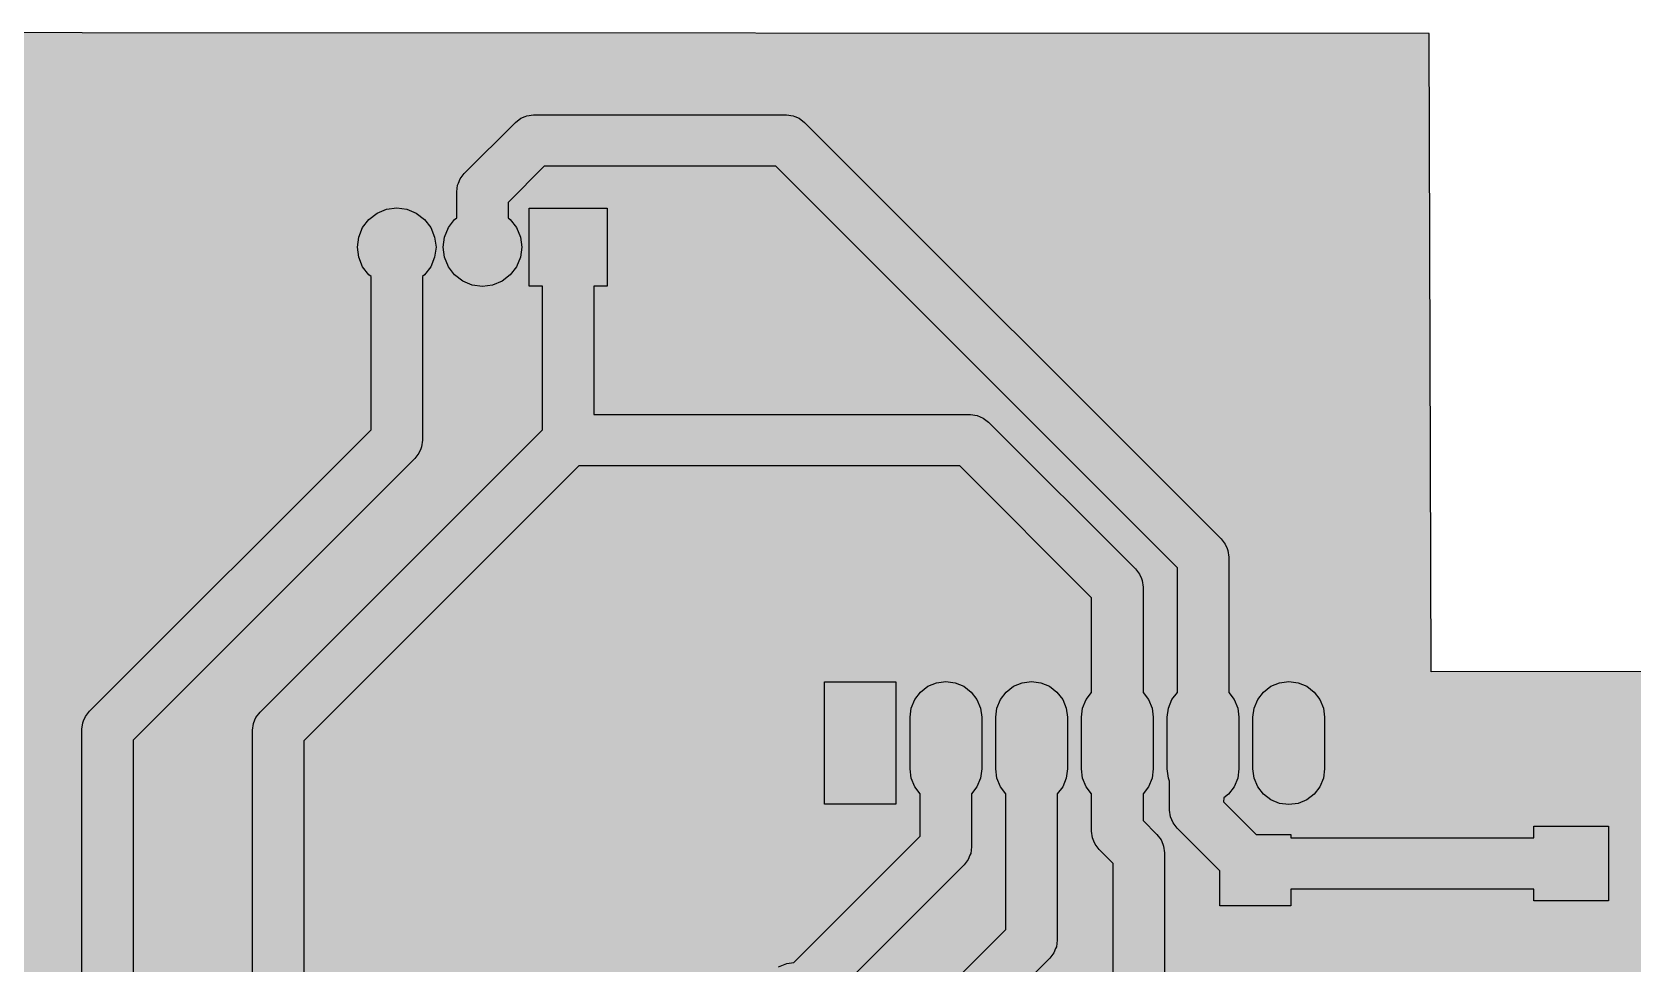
# Model space of a CAD drawing. Header units: inches. Extents: x 0 to 111, y 0 to 67.
# Drawn here: x 38.53 to 85.97, y 39.68 to 67.3 of the extents above; entities that cross this region are included whole.
import ezdxf

# ---------------------------------------------------------------- set-up
doc = ezdxf.new("R2010")
doc.units = ezdxf.units.IN
doc.layers.add('ProtoPCB.GBL', color=7, linetype='Continuous')

msp = doc.modelspace()

# ---------------------------------------------------------------- hatches: boundary and pattern name
at = {"layer": 'ProtoPCB.GBL'}
for color, points in [(11, [(0, 67.2084), (0, 0.0254), (81.1911, 0), (81.28, 0.0889), (81.28, 24.2926), (81.28, 24.2926), (81.28, 24.3332), (81.2698, 24.3434), (81.2546, 24.3586), (81.3054, 24.4094), (81.3283, 24.4094), (81.3435, 24.4094), (81.3435, 24.4094), (81.3613, 24.4094), (81.3765, 24.4094), (81.3765, 24.4094), (111.252, 24.4094), (111.252, 48.2346), (111.1377, 48.3591), (79.9846, 48.3362), (79.9338, 67.2592), (0.0914, 67.2998)]), (7, [(53.3908, 64.8437), (60.8838, 64.8437), (61.0819, 64.8183), (61.1353, 64.7954), (61.2648, 64.7421), (61.4223, 64.6201), (73.7667, 52.2757), (73.8886, 52.1183), (73.9419, 51.9887), (73.9648, 51.9354), (73.9902, 51.7398), (73.9902, 47.7291), (74.1502, 47.5209), (74.2569, 47.2643), (74.2925, 46.99), (74.2925, 45.466), (74.2569, 45.1891), (74.1502, 44.9326), (73.98, 44.7142), (73.8429, 44.6075), (73.8353, 44.4805), (74.8005, 43.5153), (75.8317, 43.5153), (75.8317, 43.4188), (83.0351, 43.4188), (83.0351, 43.7617), (85.2424, 43.7617), (85.2424, 41.5544), (83.0351, 41.5544), (83.0351, 41.8973), (75.8317, 41.8973), (75.8317, 41.4071), (73.726, 41.4071), (73.726, 42.4409), (72.4637, 43.7032), (72.3417, 43.8607), (72.3036, 43.9522), (72.2655, 44.0436), (72.2401, 44.2392), (72.2401, 45.0977), (72.202, 45.1891), (72.1665, 45.466), (72.1665, 46.99), (72.202, 47.2643), (72.3087, 47.5209), (72.4687, 47.7291), (72.4687, 51.4223), (60.5688, 63.3222), (53.7083, 63.3222), (52.6364, 62.2503), (52.6364, 61.7931), (52.6974, 61.7474), (52.8828, 61.5061), (52.9996, 61.2242), (53.0403, 60.9219), (52.9996, 60.6222), (52.8828, 60.3402), (52.6974, 60.0989), (52.4561, 59.9161), (52.1767, 59.7992), (51.8744, 59.7586), (51.5747, 59.7992), (51.2928, 59.9161), (51.0515, 60.0989), (50.866, 60.3402), (50.7517, 60.6222), (50.7111, 60.9219), (50.7517, 61.2242), (50.866, 61.5061), (51.0515, 61.7474), (51.115, 61.7931), (51.115, 62.5653), (51.1404, 62.7634), (51.1632, 62.8167), (51.2166, 62.9463), (51.3385, 63.1038), (52.8549, 64.6201), (53.0123, 64.7421), (53.1419, 64.7954), (53.1952, 64.8183)]), (7, [(49.3344, 62.0878), (49.6367, 62.0471), (49.9161, 61.9303), (50.1574, 61.7474), (50.3428, 61.5061), (50.4596, 61.2242), (50.5003, 60.9219), (50.4596, 60.6222), (50.3428, 60.3402), (50.1574, 60.0989), (50.0964, 60.0532), (50.0964, 55.1993), (50.071, 55.0037), (50.0482, 54.9504), (49.9948, 54.8208), (49.8729, 54.6633), (41.529, 46.3169), (41.529, 37.5488), (41.6306, 37.4167), (41.7322, 37.1704), (41.7678, 36.9062), (41.7678, 36.3982), (41.7322, 36.1315), (41.6306, 35.8851), (41.529, 35.753), (41.529, 27.338), (41.6306, 27.2059), (41.7322, 26.9596), (41.7678, 26.6954), (41.7678, 26.1874), (41.7322, 25.9207), (41.6306, 25.6743), (41.5036, 25.5092), (41.5036, 24.257), (41.4782, 24.0589), (41.4553, 24.0055), (41.402, 23.876), (41.2801, 23.7185), (38.2524, 20.6883), (38.2524, 9.5098), (42.6339, 5.1283), (69.154, 5.1283), (73.9165, 9.8908), (73.9165, 20.5664), (73.853, 20.6121), (73.6702, 20.8534), (73.5533, 21.1353), (73.5127, 21.4376), (73.5533, 21.7373), (73.6702, 22.0193), (73.853, 22.2606), (74.0943, 22.4434), (74.3763, 22.5603), (74.676, 22.6009), (74.9783, 22.5603), (75.2602, 22.4434), (75.5015, 22.2606), (75.6844, 22.0193), (75.8012, 21.7373), (75.8419, 21.4376), (75.8012, 21.1353), (75.6844, 20.8534), (75.5015, 20.6121), (75.438, 20.5664), (75.438, 9.5758), (75.4126, 9.3777), (75.3897, 9.3243), (75.3364, 9.1948), (75.2145, 9.0373), (70.0075, 3.8303), (69.85, 3.7084), (69.7205, 3.6551), (69.6671, 3.6322), (69.469, 3.6068), (42.3164, 3.6068), (42.1208, 3.6322), (42.0675, 3.6551), (41.9379, 3.7084), (41.7805, 3.8303), (36.9545, 8.6563), (36.8325, 8.8138), (36.7792, 8.9433), (36.7563, 8.9967), (36.7309, 9.1948), (36.7309, 21.0058), (36.7563, 21.2014), (36.7944, 21.2928), (36.8325, 21.3843), (36.9545, 21.5417), (39.9821, 24.572), (39.9821, 25.5092), (39.8551, 25.6743), (39.7535, 25.9207), (39.718, 26.1874), (39.718, 26.6954), (39.7535, 26.9596), (39.8551, 27.2059), (40.0075, 27.4041), (40.0075, 35.687), (39.8551, 35.8851), (39.7535, 36.1315), (39.718, 36.3982), (39.718, 36.9062), (39.7535, 37.1704), (39.8551, 37.4167), (40.0075, 37.6149), (40.0075, 46.6344), (40.0329, 46.83), (40.0558, 46.8833), (40.1091, 47.0129), (40.2311, 47.1703), (48.575, 55.5142), (48.575, 60.0532), (48.5115, 60.0989), (48.326, 60.3402), (48.2117, 60.6222), (48.1711, 60.9219), (48.2117, 61.2242), (48.326, 61.5061), (48.5115, 61.7474), (48.7528, 61.9303), (49.0347, 62.0471)]), (7, [(53.2613, 62.0776), (55.5701, 62.0776), (55.5701, 59.7687), (55.1764, 59.7687), (55.1764, 55.9613), (66.3397, 55.9613), (66.5353, 55.9359), (66.6267, 55.8978), (66.7182, 55.8597), (66.8757, 55.7378), (71.2267, 51.3867), (71.3486, 51.2293), (71.4019, 51.0997), (71.4248, 51.0464), (71.4502, 50.8508), (71.4502, 47.7291), (71.6102, 47.5209), (71.7169, 47.2643), (71.7525, 46.99), (71.7525, 45.466), (71.7169, 45.1891), (71.6102, 44.9326), (71.4502, 44.7243), (71.4502, 43.9268), (71.8617, 43.5127), (71.9836, 43.3553), (72.0369, 43.2257), (72.0598, 43.1724), (72.0852, 42.9768), (72.0852, 39.3852), (72.2122, 39.2201), (72.3138, 38.9738), (72.3494, 38.7096), (72.3138, 38.4429), (72.2122, 38.1965), (72.0852, 38.0314), (72.0852, 35.2552), (72.0852, 32.7), (73.3349, 31.4477), (73.4568, 31.2903), (73.5101, 31.1607), (73.533, 31.1074), (73.5584, 30.9118), (73.5584, 29.276), (73.6321, 29.1821), (73.726, 28.9509), (73.7591, 28.702), (73.726, 28.4505), (73.6321, 28.2194), (73.4771, 28.0213), (73.279, 27.8663), (73.0479, 27.7724), (72.7964, 27.7393), (72.5475, 27.7724), (72.3163, 27.8663), (72.1182, 28.0213), (71.9633, 28.2194), (71.8693, 28.4505), (71.8363, 28.702), (71.8693, 28.9509), (71.9633, 29.1821), (72.0369, 29.276), (72.0369, 30.5943), (70.7873, 31.8465), (70.6653, 32.004), (70.612, 32.1335), (70.5891, 32.1869), (70.5637, 32.385), (70.5637, 33.2511), (70.4469, 33.2994), (67.818, 30.6705), (67.818, 22.3063), (67.8815, 22.2606), (68.0644, 22.0193), (68.1812, 21.7373), (68.2219, 21.4376), (68.1812, 21.1353), (68.0644, 20.8534), (67.8815, 20.6121), (67.6402, 20.4292), (67.3583, 20.3124), (67.056, 20.2717), (66.7563, 20.3124), (66.4743, 20.4292), (66.233, 20.6121), (66.0502, 20.8534), (65.9333, 21.1353), (65.8927, 21.4376), (65.9333, 21.7373), (66.0502, 22.0193), (66.233, 22.2606), (66.2965, 22.3063), (66.2965, 30.988), (66.3219, 31.1836), (66.3448, 31.2369), (66.3981, 31.3665), (66.5201, 31.5239), (70.5637, 35.5702), (70.5637, 38.0314), (70.4367, 38.1965), (70.3351, 38.4429), (70.2996, 38.7096), (70.3351, 38.9738), (70.4367, 39.2201), (70.5637, 39.3852), (70.5637, 42.6593), (70.1523, 43.0733), (70.0303, 43.2308), (69.9922, 43.3222), (69.9541, 43.4137), (69.9287, 43.6118), (69.9287, 44.7243), (69.7687, 44.9326), (69.662, 45.1891), (69.6265, 45.466), (69.6265, 46.99), (69.662, 47.2643), (69.7687, 47.5209), (69.9287, 47.7291), (69.9287, 50.5333), (66.0248, 54.4398), (54.7294, 54.4398), (46.5836, 46.2915), (46.5836, 37.5818), (46.7106, 37.4167), (46.8122, 37.1704), (46.8478, 36.9062), (46.8478, 36.3982), (46.8122, 36.1315), (46.7106, 35.8851), (46.609, 35.753), (46.609, 27.338), (46.7106, 27.2059), (46.8122, 26.9596), (46.8478, 26.6954), (46.8478, 26.1874), (46.8122, 25.9207), (46.7106, 25.6743), (46.548, 25.461), (46.3347, 25.2984), (46.0883, 25.1968), (45.8216, 25.1612), (45.5574, 25.1968), (45.3111, 25.2984), (45.0977, 25.461), (44.9351, 25.6743), (44.8335, 25.9207), (44.798, 26.1874), (44.798, 26.6954), (44.8335, 26.9596), (44.9351, 27.2059), (45.0875, 27.4041), (45.0875, 35.687), (44.9351, 35.8851), (44.8335, 36.1315), (44.798, 36.3982), (44.798, 36.9062), (44.8335, 37.1704), (44.9351, 37.4167), (45.0621, 37.5818), (45.0621, 46.609), (45.0875, 46.8046), (45.1333, 46.9113), (45.1637, 46.9875), (45.2857, 47.1449), (53.655, 55.5142), (53.655, 59.7687), (53.2613, 59.7687)]), (7, [(65.6082, 48.0517), (65.8851, 48.0162), (66.1416, 47.9095), (66.36, 47.7393), (66.5302, 47.5209), (66.6369, 47.2643), (66.6725, 46.99), (66.6725, 45.466), (66.6369, 45.1891), (66.5302, 44.9326), (66.3702, 44.7243), (66.3702, 43.1546), (66.3448, 42.9565), (66.3219, 42.9031), (66.2686, 42.7736), (66.1467, 42.6161), (62.1817, 38.6512), (62.1538, 38.4429), (62.0522, 38.1965), (61.9252, 38.0314), (61.9252, 32.6644), (62.0014, 32.5653), (62.103, 32.319), (62.1386, 32.0548), (62.103, 31.7881), (62.0014, 31.5417), (61.8388, 31.3284), (61.6255, 31.1658), (61.3791, 31.0642), (61.1124, 31.0286), (60.8482, 31.0642), (60.6019, 31.1658), (60.3885, 31.3284), (60.2259, 31.5417), (60.1243, 31.7881), (60.0888, 32.0548), (60.1243, 32.319), (60.2259, 32.5653), (60.3885, 32.7787), (60.4037, 32.7889), (60.4037, 38.0314), (60.2767, 38.1965), (60.1751, 38.4429), (60.1396, 38.7096), (60.1751, 38.9738), (60.2767, 39.2201), (60.4393, 39.4335), (60.6527, 39.5961), (60.899, 39.6977), (61.1073, 39.7256), (64.8487, 43.4696), (64.8487, 44.7243), (64.6887, 44.9326), (64.582, 45.1891), (64.5465, 45.466), (64.5465, 46.99), (64.582, 47.2643), (64.6887, 47.5209), (64.8589, 47.7393), (65.0773, 47.9095), (65.3339, 48.0162)]), (7, [(62.0166, 48.0416), (64.1223, 48.0416), (64.1223, 44.4119), (62.0166, 44.4119)]), (7, [(68.1482, 48.0517), (68.4251, 48.0162), (68.6816, 47.9095), (68.9, 47.7393), (69.0702, 47.5209), (69.1769, 47.2643), (69.2125, 46.99), (69.2125, 45.466), (69.1769, 45.1891), (69.0702, 44.9326), (68.9102, 44.7243), (68.9102, 40.386), (68.8848, 40.1879), (68.8619, 40.1345), (68.8086, 40.005), (68.6867, 39.8475), (64.643, 35.8013), (64.643, 20.3048), (67.6453, 17.2999), (67.7672, 17.1425), (67.8205, 17.0129), (67.8434, 16.9596), (67.8688, 16.764), (67.8688, 12.8346), (67.9323, 12.7864), (68.1152, 12.5451), (68.232, 12.2657), (68.2727, 11.9634), (68.232, 11.6611), (68.1152, 11.3817), (67.9323, 11.1404), (67.691, 10.955), (67.4091, 10.8382), (67.1068, 10.8001), (66.8071, 10.8382), (66.5251, 10.955), (66.2838, 11.1404), (66.101, 11.3817), (65.9841, 11.6611), (65.9435, 11.9634), (65.9841, 12.2657), (66.101, 12.5451), (66.2838, 12.7864), (66.3473, 12.8346), (66.3473, 16.4465), (63.3451, 19.4513), (63.2231, 19.6088), (63.1927, 19.685), (63.1469, 19.7917), (63.1215, 19.9898), (63.1215, 36.1188), (63.1469, 36.3144), (63.1698, 36.3677), (63.2231, 36.4973), (63.3451, 36.6547), (67.3887, 40.701), (67.3887, 44.7243), (67.2287, 44.9326), (67.122, 45.1891), (67.0865, 45.466), (67.0865, 46.99), (67.122, 47.2643), (67.2287, 47.5209), (67.3989, 47.7393), (67.6173, 47.9095), (67.8739, 48.0162)]), (7, [(75.7682, 48.0517), (76.0451, 48.0162), (76.3016, 47.9095), (76.52, 47.7393), (76.6902, 47.5209), (76.7969, 47.2643), (76.8325, 46.99), (76.8325, 45.466), (76.7969, 45.1891), (76.6902, 44.9326), (76.52, 44.7142), (76.3016, 44.544), (76.0451, 44.4373), (75.7682, 44.4017), (75.4939, 44.4373), (75.2373, 44.544), (75.0189, 44.7142), (74.8487, 44.9326), (74.742, 45.1891), (74.7065, 45.466), (74.7065, 46.99), (74.742, 47.2643), (74.8487, 47.5209), (75.0189, 47.7393), (75.2373, 47.9095), (75.4939, 48.0162)])]:
    msp.add_hatch(color=color, dxfattribs=at).paths.add_polyline_path(points)

# ---------------------------------------------------------------- linework, layer by layer
at = {"layer": 'ProtoPCB.GBL', "color": 11}
msp.add_lwpolyline([(0, 67.2084), (0, 0.0254), (81.1911, 0), (81.28, 0.0889), (81.28, 24.2926), (81.28, 24.2926), (81.28, 24.3332), (81.2698, 24.3434), (81.2546, 24.3586), (81.3054, 24.4094), (81.3283, 24.4094), (81.3435, 24.4094), (81.3435, 24.4094), (81.3613, 24.4094), (81.3765, 24.4094), (81.3765, 24.4094), (111.252, 24.4094), (111.252, 48.2346), (111.1377, 48.3591), (79.9846, 48.3362), (79.9338, 67.2592), (0.0914, 67.2998), (0, 67.2084)], dxfattribs=at)
at = {"layer": 'ProtoPCB.GBL', "color": 7}
for points in [[(53.3908, 64.8437), (60.8838, 64.8437), (61.0819, 64.8183), (61.1353, 64.7954), (61.2648, 64.7421), (61.4223, 64.6201), (73.7667, 52.2757), (73.8886, 52.1183), (73.9419, 51.9887), (73.9648, 51.9354), (73.9902, 51.7398), (73.9902, 47.7291), (74.1502, 47.5209), (74.2569, 47.2643), (74.2925, 46.99), (74.2925, 45.466), (74.2569, 45.1891), (74.1502, 44.9326), (73.98, 44.7142), (73.8429, 44.6075), (73.8353, 44.4805), (74.8005, 43.5153), (75.8317, 43.5153), (75.8317, 43.4188), (83.0351, 43.4188), (83.0351, 43.7617), (85.2424, 43.7617), (85.2424, 41.5544), (83.0351, 41.5544), (83.0351, 41.8973), (75.8317, 41.8973), (75.8317, 41.4071), (73.726, 41.4071), (73.726, 42.4409), (72.4637, 43.7032), (72.3417, 43.8607), (72.3036, 43.9522), (72.2655, 44.0436), (72.2401, 44.2392), (72.2401, 45.0977), (72.202, 45.1891), (72.1665, 45.466), (72.1665, 46.99), (72.202, 47.2643), (72.3087, 47.5209), (72.4687, 47.7291), (72.4687, 51.4223), (60.5688, 63.3222), (53.7083, 63.3222), (52.6364, 62.2503), (52.6364, 61.7931), (52.6974, 61.7474), (52.8828, 61.5061), (52.9996, 61.2242), (53.0403, 60.9219), (52.9996, 60.6222), (52.8828, 60.3402), (52.6974, 60.0989), (52.4561, 59.9161), (52.1767, 59.7992), (51.8744, 59.7586), (51.5747, 59.7992), (51.2928, 59.9161), (51.0515, 60.0989), (50.866, 60.3402), (50.7517, 60.6222), (50.7111, 60.9219), (50.7517, 61.2242), (50.866, 61.5061), (51.0515, 61.7474), (51.115, 61.7931), (51.115, 62.5653), (51.1404, 62.7634), (51.1632, 62.8167), (51.2166, 62.9463), (51.3385, 63.1038), (52.8549, 64.6201), (53.0123, 64.7421), (53.1419, 64.7954), (53.1952, 64.8183), (53.3908, 64.8437)], [(40.0075, 37.6149), (40.0075, 46.6344), (40.0329, 46.83), (40.0558, 46.8833), (40.1091, 47.0129), (40.2311, 47.1703), (48.575, 55.5142), (48.575, 60.0532), (48.5115, 60.0989), (48.326, 60.3402), (48.2117, 60.6222), (48.1711, 60.9219), (48.2117, 61.2242), (48.326, 61.5061), (48.5115, 61.7474), (48.7528, 61.9303), (49.0347, 62.0471), (49.3344, 62.0878)], [(49.3344, 62.0878), (49.6367, 62.0471), (49.9161, 61.9303), (50.1574, 61.7474), (50.3428, 61.5061), (50.4596, 61.2242), (50.5003, 60.9219), (50.4596, 60.6222), (50.3428, 60.3402), (50.1574, 60.0989), (50.0964, 60.0532), (50.0964, 55.1993), (50.071, 55.0037), (50.0482, 54.9504), (49.9948, 54.8208), (49.8729, 54.6633), (41.529, 46.3169), (41.529, 37.5488)], [(45.0621, 37.5818), (45.0621, 46.609), (45.0875, 46.8046), (45.1333, 46.9113), (45.1637, 46.9875), (45.2857, 47.1449), (53.655, 55.5142), (53.655, 59.7687), (53.2613, 59.7687), (53.2613, 62.0776)], [(53.2613, 62.0776), (55.5701, 62.0776), (55.5701, 59.7687), (55.1764, 59.7687), (55.1764, 55.9613), (66.3397, 55.9613), (66.5353, 55.9359), (66.6267, 55.8978), (66.7182, 55.8597), (66.8757, 55.7378), (71.2267, 51.3867), (71.3486, 51.2293), (71.4019, 51.0997), (71.4248, 51.0464), (71.4502, 50.8508), (71.4502, 47.7291), (71.6102, 47.5209), (71.7169, 47.2643), (71.7525, 46.99), (71.7525, 45.466), (71.7169, 45.1891), (71.6102, 44.9326), (71.4502, 44.7243), (71.4502, 43.9268), (71.8617, 43.5127), (71.9836, 43.3553), (72.0369, 43.2257), (72.0598, 43.1724), (72.0852, 42.9768), (72.0852, 39.3852)], [(70.5637, 39.3852), (70.5637, 42.6593), (70.1523, 43.0733), (70.0303, 43.2308), (69.9922, 43.3222), (69.9541, 43.4137), (69.9287, 43.6118), (69.9287, 44.7243), (69.7687, 44.9326), (69.662, 45.1891), (69.6265, 45.466), (69.6265, 46.99), (69.662, 47.2643), (69.7687, 47.5209), (69.9287, 47.7291), (69.9287, 50.5333), (66.0248, 54.4398), (54.7294, 54.4398), (46.5836, 46.2915), (46.5836, 37.5818)], [(60.6527, 39.5961), (60.899, 39.6977), (61.1073, 39.7256), (64.8487, 43.4696), (64.8487, 44.7243), (64.6887, 44.9326), (64.582, 45.1891), (64.5465, 45.466), (64.5465, 46.99), (64.582, 47.2643), (64.6887, 47.5209), (64.8589, 47.7393), (65.0773, 47.9095), (65.3339, 48.0162), (65.6082, 48.0517)], [(62.0166, 48.0416), (64.1223, 48.0416), (64.1223, 44.4119), (62.0166, 44.4119), (62.0166, 48.0416)], [(65.6082, 48.0517), (65.8851, 48.0162), (66.1416, 47.9095), (66.36, 47.7393), (66.5302, 47.5209), (66.6369, 47.2643), (66.6725, 46.99), (66.6725, 45.466), (66.6369, 45.1891), (66.5302, 44.9326), (66.3702, 44.7243), (66.3702, 43.1546), (66.3448, 42.9565), (66.3219, 42.9031), (66.2686, 42.7736), (66.1467, 42.6161), (62.1817, 38.6512)], [(63.3451, 36.6547), (67.3887, 40.701), (67.3887, 44.7243), (67.2287, 44.9326), (67.122, 45.1891), (67.0865, 45.466), (67.0865, 46.99), (67.122, 47.2643), (67.2287, 47.5209), (67.3989, 47.7393), (67.6173, 47.9095), (67.8739, 48.0162), (68.1482, 48.0517)], [(68.1482, 48.0517), (68.4251, 48.0162), (68.6816, 47.9095), (68.9, 47.7393), (69.0702, 47.5209), (69.1769, 47.2643), (69.2125, 46.99), (69.2125, 45.466), (69.1769, 45.1891), (69.0702, 44.9326), (68.9102, 44.7243), (68.9102, 40.386), (68.8848, 40.1879), (68.8619, 40.1345), (68.8086, 40.005), (68.6867, 39.8475), (64.643, 35.8013)], [(75.7682, 48.0517), (76.0451, 48.0162), (76.3016, 47.9095), (76.52, 47.7393), (76.6902, 47.5209), (76.7969, 47.2643), (76.8325, 46.99), (76.8325, 45.466), (76.7969, 45.1891), (76.6902, 44.9326), (76.52, 44.7142), (76.3016, 44.544), (76.0451, 44.4373), (75.7682, 44.4017), (75.4939, 44.4373), (75.2373, 44.544), (75.0189, 44.7142), (74.8487, 44.9326), (74.742, 45.1891), (74.7065, 45.466), (74.7065, 46.99), (74.742, 47.2643), (74.8487, 47.5209), (75.0189, 47.7393), (75.2373, 47.9095), (75.4939, 48.0162), (75.7682, 48.0517)]]:
    msp.add_lwpolyline(points, dxfattribs=at)
at = {"layer": 'ProtoPCB.GBL', "color": 11, "const_width": 0.9982}
for points in [[(53.3908, 64.0842), (51.874, 62.5674)], [(60.8838, 64.0842), (53.3908, 64.0842)], [(73.2282, 51.7398), (60.8838, 64.0842)], [(51.874, 60.9244), (51.874, 62.5674)], [(49.334, 55.2014), (49.334, 60.9244)], [(54.414, 55.2014), (54.414, 60.9244)], [(49.334, 55.2014), (40.767, 46.6344)], [(54.414, 55.2014), (45.8216, 46.609)], [(66.3376, 55.2014), (54.414, 55.2014)], [(70.6882, 50.8508), (66.3376, 55.2014)], [(73.2282, 46.228), (73.2282, 51.7398)], [(70.6882, 46.228), (70.6882, 50.8508)], [(40.767, 26.6446), (40.767, 46.6344)], [(45.8216, 36.6522), (45.8216, 46.609)], [(65.6082, 43.1546), (65.6082, 46.228)], [(68.1482, 40.386), (68.1482, 46.228)], [(70.6882, 43.6118), (70.6882, 46.228)], [(72.9996, 44.2416), (72.9996, 45.9994)], [(74.7776, 42.4636), (72.9996, 44.2416)], [(65.6082, 43.1546), (61.1632, 38.7096)], [(71.3232, 42.9768), (70.6882, 43.6118)], [(71.3232, 38.7096), (71.3232, 42.9768)], [(84.1377, 42.659), (74.7776, 42.659)], [(68.1482, 40.386), (63.881, 36.1188)]]:
    msp.add_lwpolyline(points, dxfattribs=at)
at = {"layer": 'ProtoPCB.GBL', "color": 11}
for points in [[(53.1412, 64.0842, 0.4991, 0.4991, 1), (53.6404, 64.0842, 0.4991, 0.4991, 1), (53.1412, 64.0842, 0.4991, 0.4991, 0)], [(53.1412, 64.0842, 0.4991, 0.4991, 1), (53.6404, 64.0842, 0.4991, 0.4991, 1), (53.1412, 64.0842, 0.4991, 0.4991, 0)], [(60.6342, 64.0842, 0.4991, 0.4991, 1), (61.1334, 64.0842, 0.4991, 0.4991, 1), (60.6342, 64.0842, 0.4991, 0.4991, 0)], [(60.6342, 64.0842, 0.4991, 0.4991, 1), (61.1334, 64.0842, 0.4991, 0.4991, 1), (60.6342, 64.0842, 0.4991, 0.4991, 0)], [(51.6244, 62.5674, 0.4991, 0.4991, 1), (52.1236, 62.5674, 0.4991, 0.4991, 1), (51.6244, 62.5674, 0.4991, 0.4991, 0)], [(51.6244, 62.5674, 0.4991, 0.4991, 1), (52.1236, 62.5674, 0.4991, 0.4991, 1), (51.6244, 62.5674, 0.4991, 0.4991, 0)], [(48.8844, 60.9244, 0.8992, 0.8992, 1), (49.7836, 60.9244, 0.8992, 0.8992, 1), (48.8844, 60.9244, 0.8992, 0.8992, 0)], [(51.4244, 60.9244, 0.8992, 0.8992, 1), (52.3236, 60.9244, 0.8992, 0.8992, 1), (51.4244, 60.9244, 0.8992, 0.8992, 0)], [(49.0844, 60.9244, 0.4991, 0.4991, 1), (49.5836, 60.9244, 0.4991, 0.4991, 1), (49.0844, 60.9244, 0.4991, 0.4991, 0)], [(51.6244, 60.9244, 0.4991, 0.4991, 1), (52.1236, 60.9244, 0.4991, 0.4991, 1), (51.6244, 60.9244, 0.4991, 0.4991, 0)], [(54.1644, 60.9244, 0.4991, 0.4991, 1), (54.6636, 60.9244, 0.4991, 0.4991, 1), (54.1644, 60.9244, 0.4991, 0.4991, 0)], [(49.0844, 55.2014, 0.4991, 0.4991, 1), (49.5836, 55.2014, 0.4991, 0.4991, 1), (49.0844, 55.2014, 0.4991, 0.4991, 0)], [(49.0844, 55.2014, 0.4991, 0.4991, 1), (49.5836, 55.2014, 0.4991, 0.4991, 1), (49.0844, 55.2014, 0.4991, 0.4991, 0)], [(54.1644, 55.2014, 0.4991, 0.4991, 1), (54.6636, 55.2014, 0.4991, 0.4991, 1), (54.1644, 55.2014, 0.4991, 0.4991, 0)], [(54.1644, 55.2014, 0.4991, 0.4991, 1), (54.6636, 55.2014, 0.4991, 0.4991, 1), (54.1644, 55.2014, 0.4991, 0.4991, 0)], [(54.1644, 55.2014, 0.4991, 0.4991, 1), (54.6636, 55.2014, 0.4991, 0.4991, 1), (54.1644, 55.2014, 0.4991, 0.4991, 0)], [(66.088, 55.2014, 0.4991, 0.4991, 1), (66.5872, 55.2014, 0.4991, 0.4991, 1), (66.088, 55.2014, 0.4991, 0.4991, 0)], [(66.088, 55.2014, 0.4991, 0.4991, 1), (66.5872, 55.2014, 0.4991, 0.4991, 1), (66.088, 55.2014, 0.4991, 0.4991, 0)], [(72.9786, 51.7398, 0.4991, 0.4991, 1), (73.4778, 51.7398, 0.4991, 0.4991, 1), (72.9786, 51.7398, 0.4991, 0.4991, 0)], [(72.9786, 51.7398, 0.4991, 0.4991, 1), (73.4778, 51.7398, 0.4991, 0.4991, 1), (72.9786, 51.7398, 0.4991, 0.4991, 0)], [(70.4386, 50.8508, 0.4991, 0.4991, 1), (70.9378, 50.8508, 0.4991, 0.4991, 1), (70.4386, 50.8508, 0.4991, 0.4991, 0)], [(70.4386, 50.8508, 0.4991, 0.4991, 1), (70.9378, 50.8508, 0.4991, 0.4991, 1), (70.4386, 50.8508, 0.4991, 0.4991, 0)], [(65.2088, 46.99, 0.7988, 0.7988, 1), (66.0076, 46.99, 0.7988, 0.7988, 1), (65.2088, 46.99, 0.7988, 0.7988, 0)], [(67.7488, 46.99, 0.7988, 0.7988, 1), (68.5476, 46.99, 0.7988, 0.7988, 1), (67.7488, 46.99, 0.7988, 0.7988, 0)], [(70.2888, 46.99, 0.7988, 0.7988, 1), (71.0876, 46.99, 0.7988, 0.7988, 1), (70.2888, 46.99, 0.7988, 0.7988, 0)], [(72.8288, 46.99, 0.7988, 0.7988, 1), (73.6276, 46.99, 0.7988, 0.7988, 1), (72.8288, 46.99, 0.7988, 0.7988, 0)], [(75.3688, 46.99, 0.7988, 0.7988, 1), (76.1676, 46.99, 0.7988, 0.7988, 1), (75.3688, 46.99, 0.7988, 0.7988, 0)], [(40.5174, 46.6344, 0.4991, 0.4991, 1), (41.0166, 46.6344, 0.4991, 0.4991, 1), (40.5174, 46.6344, 0.4991, 0.4991, 0)], [(40.5174, 46.6344, 0.4991, 0.4991, 1), (41.0166, 46.6344, 0.4991, 0.4991, 1), (40.5174, 46.6344, 0.4991, 0.4991, 0)], [(45.572, 46.609, 0.4991, 0.4991, 1), (46.0712, 46.609, 0.4991, 0.4991, 1), (45.572, 46.609, 0.4991, 0.4991, 0)], [(45.572, 46.609, 0.4991, 0.4991, 1), (46.0712, 46.609, 0.4991, 0.4991, 1), (45.572, 46.609, 0.4991, 0.4991, 0)], [(65.3586, 46.228, 0.4991, 0.4991, 1), (65.8578, 46.228, 0.4991, 0.4991, 1), (65.3586, 46.228, 0.4991, 0.4991, 0)], [(67.8986, 46.228, 0.4991, 0.4991, 1), (68.3978, 46.228, 0.4991, 0.4991, 1), (67.8986, 46.228, 0.4991, 0.4991, 0)], [(70.4386, 46.228, 0.4991, 0.4991, 1), (70.9378, 46.228, 0.4991, 0.4991, 1), (70.4386, 46.228, 0.4991, 0.4991, 0)], [(70.4386, 46.228, 0.4991, 0.4991, 1), (70.9378, 46.228, 0.4991, 0.4991, 1), (70.4386, 46.228, 0.4991, 0.4991, 0)], [(72.75, 45.9994, 0.4991, 0.4991, 1), (73.2492, 45.9994, 0.4991, 0.4991, 1), (72.75, 45.9994, 0.4991, 0.4991, 0)], [(72.9786, 46.228, 0.4991, 0.4991, 1), (73.4778, 46.228, 0.4991, 0.4991, 1), (72.9786, 46.228, 0.4991, 0.4991, 0)], [(65.2088, 45.466, 0.7988, 0.7988, 1), (66.0076, 45.466, 0.7988, 0.7988, 1), (65.2088, 45.466, 0.7988, 0.7988, 0)], [(67.7488, 45.466, 0.7988, 0.7988, 1), (68.5476, 45.466, 0.7988, 0.7988, 1), (67.7488, 45.466, 0.7988, 0.7988, 0)], [(70.2888, 45.466, 0.7988, 0.7988, 1), (71.0876, 45.466, 0.7988, 0.7988, 1), (70.2888, 45.466, 0.7988, 0.7988, 0)], [(72.8288, 45.466, 0.7988, 0.7988, 1), (73.6276, 45.466, 0.7988, 0.7988, 1), (72.8288, 45.466, 0.7988, 0.7988, 0)], [(75.3688, 45.466, 0.7988, 0.7988, 1), (76.1676, 45.466, 0.7988, 0.7988, 1), (75.3688, 45.466, 0.7988, 0.7988, 0)], [(72.75, 44.2416, 0.4991, 0.4991, 1), (73.2492, 44.2416, 0.4991, 0.4991, 1), (72.75, 44.2416, 0.4991, 0.4991, 0)], [(72.75, 44.2416, 0.4991, 0.4991, 1), (73.2492, 44.2416, 0.4991, 0.4991, 1), (72.75, 44.2416, 0.4991, 0.4991, 0)], [(65.3586, 43.1546, 0.4991, 0.4991, 1), (65.8578, 43.1546, 0.4991, 0.4991, 1), (65.3586, 43.1546, 0.4991, 0.4991, 0)], [(65.3586, 43.1546, 0.4991, 0.4991, 1), (65.8578, 43.1546, 0.4991, 0.4991, 1), (65.3586, 43.1546, 0.4991, 0.4991, 0)], [(70.4386, 43.6118, 0.4991, 0.4991, 1), (70.9378, 43.6118, 0.4991, 0.4991, 1), (70.4386, 43.6118, 0.4991, 0.4991, 0)], [(70.4386, 43.6118, 0.4991, 0.4991, 1), (70.9378, 43.6118, 0.4991, 0.4991, 1), (70.4386, 43.6118, 0.4991, 0.4991, 0)], [(71.0736, 42.9768, 0.4991, 0.4991, 1), (71.5728, 42.9768, 0.4991, 0.4991, 1), (71.0736, 42.9768, 0.4991, 0.4991, 0)], [(71.0736, 42.9768, 0.4991, 0.4991, 1), (71.5728, 42.9768, 0.4991, 0.4991, 1), (71.0736, 42.9768, 0.4991, 0.4991, 0)], [(74.528, 42.659, 0.4991, 0.4991, 1), (75.0272, 42.659, 0.4991, 0.4991, 1), (74.528, 42.659, 0.4991, 0.4991, 0)], [(74.528, 42.4636, 0.4991, 0.4991, 1), (75.0272, 42.4636, 0.4991, 0.4991, 1), (74.528, 42.4636, 0.4991, 0.4991, 0)], [(83.8881, 42.659, 0.4991, 0.4991, 1), (84.3873, 42.659, 0.4991, 0.4991, 1), (83.8881, 42.659, 0.4991, 0.4991, 0)], [(67.8986, 40.386, 0.4991, 0.4991, 1), (68.3978, 40.386, 0.4991, 0.4991, 1), (67.8986, 40.386, 0.4991, 0.4991, 0)], [(67.8986, 40.386, 0.4991, 0.4991, 1), (68.3978, 40.386, 0.4991, 0.4991, 1), (67.8986, 40.386, 0.4991, 0.4991, 0)]]:
    msp.add_lwpolyline(points, format="xyseb", dxfattribs=at)
for points in [[(53.5148, 60.0252), (55.3132, 60.0252), (53.5148, 61.8236), (55.3132, 61.8236)], [(62.2694, 44.6672), (63.867, 44.6672), (62.2694, 47.7888), (63.867, 47.7888)], [(64.8094, 45.466), (66.407, 45.466), (64.8094, 46.99), (66.407, 46.99)], [(67.3494, 45.466), (68.947, 45.466), (67.3494, 46.99), (68.947, 46.99)], [(69.8894, 45.466), (71.487, 45.466), (69.8894, 46.99), (71.487, 46.99)], [(72.4294, 45.466), (74.027, 45.466), (72.4294, 46.99), (74.027, 46.99)], [(74.9694, 45.466), (76.567, 45.466), (74.9694, 46.99), (76.567, 46.99)], [(73.9788, 41.6648), (75.5764, 41.6648), (73.9788, 43.2624), (75.5764, 43.2624)], [(83.2881, 41.8094), (84.9873, 41.8094), (83.2881, 43.5086), (84.9873, 43.5086)]]:
    msp.add_solid(points, dxfattribs=at)

doc.saveas('drawing.dxf')
